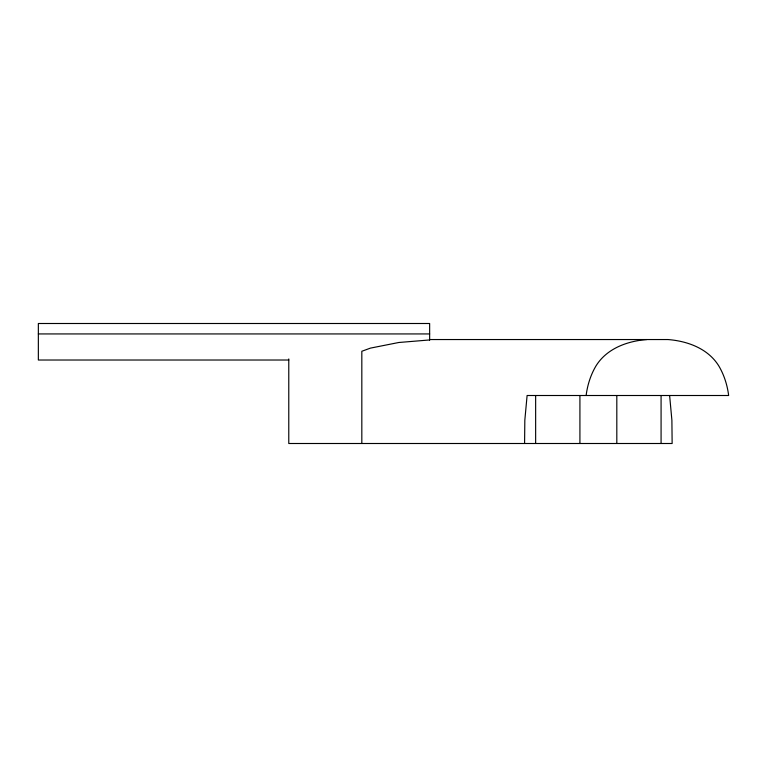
<?xml version="1.0" encoding="UTF-8"?>
<svg xmlns="http://www.w3.org/2000/svg" width="767" height="767" viewBox="0 0 767 767"><rect width="100%" height="100%" fill="white"/><g stroke="black" fill="none" stroke-linecap="round" stroke-linejoin="round"><path stroke-width="1.15" d="M524.58 443.499L524.829 420.201L527.102 395.504L728.65 395.504C727.346 385.197 724.173 375.063 718.9 366.099C708.152 348.544 687.558 341.075 667.913 339.541L429.645 339.541M586.122 395.504C587.436 385.197 590.6 375.063 595.882 366.099C606.62 348.544 627.224 341.075 646.869 339.541M429.645 339.954L398.792 342.494L370.423 348.122L361.823 351.276L361.823 443.499M38.35 333.933L429.645 333.933M288.775 360.02L38.35 360.02L38.35 323.501L429.645 323.501L429.645 340.136M669.62 395.504L671.892 420.201L672.141 443.499L288.775 443.499L288.775 358.946M661.077 395.504L661.077 443.499M616.812 395.504L616.812 443.499M579.919 395.504L579.919 443.499M535.644 395.504L535.644 443.499"/></g></svg>
